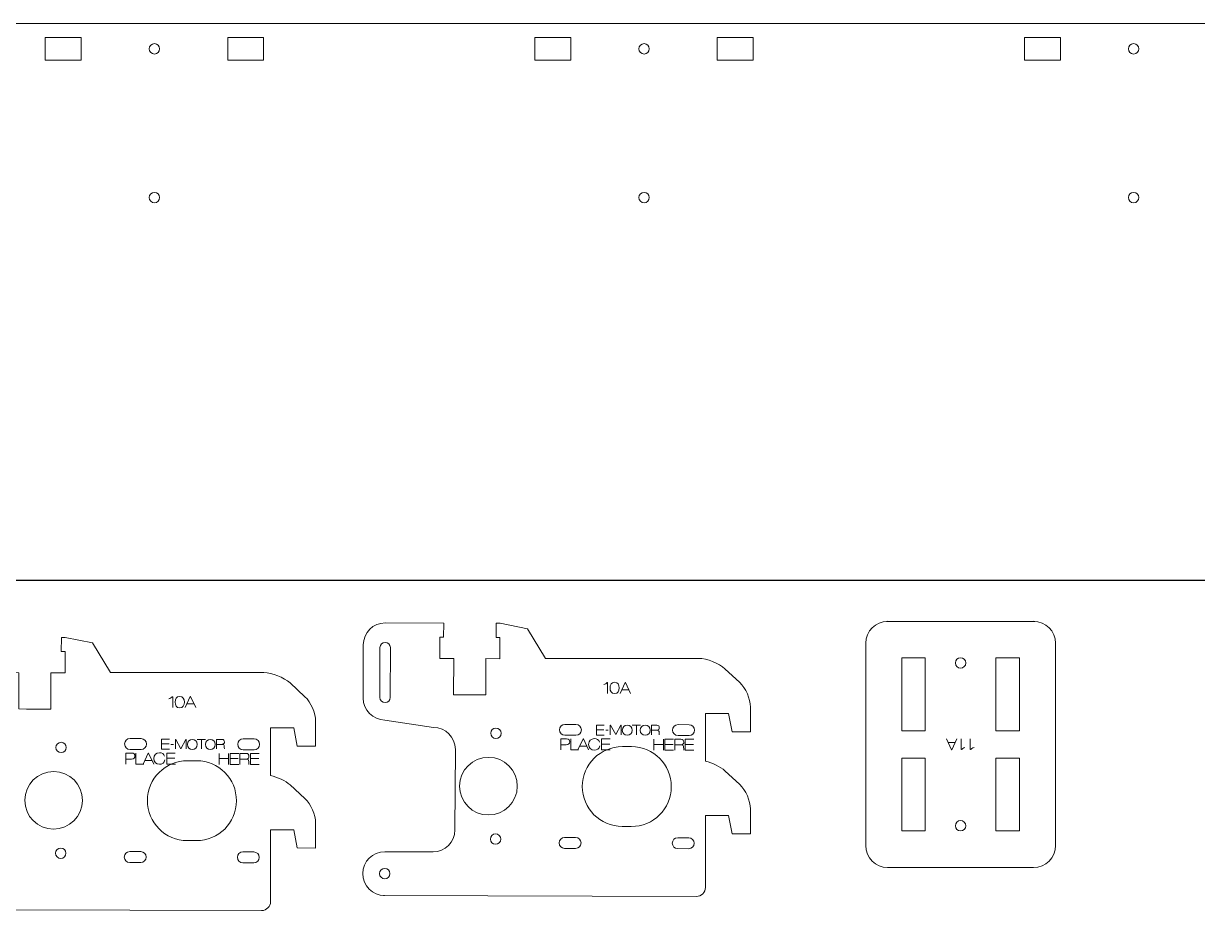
# Model space of a CAD drawing. Header units: millimetres. Extents: x 28 to 1172, y 29 to 868.
# Drawn here: x 517.6 to 775, y 672.9 to 867.5 of the extents above; entities that cross this region are included whole.
import ezdxf

# ---------------------------------------------------------------- set-up
doc = ezdxf.new("R2010")
doc.units = ezdxf.units.MM
doc.layers.get('0').update_dxf_attribs({"color": 1, "linetype": 'CONTINUOUS', "lineweight": 25, "true_color": 0xff0000})
for name, color, linetype, lineweight, true_color in [('11A', 1, 'CONTINUOUS', 0, 0xff0000), ('11A Text', 5, 'CONTINUOUS', 0, 0x0000ff), ('11C', 1, 'CONTINUOUS', 0, 0xff0000), ('Front', 1, 'CONTINUOUS', 0, 0xff0000), ('New Bottom board', 1, 'CONTINUOUS', 0, 0xff0000), ('New Cuts', 6, 'CONTINUOUS', 0, 0xff00ff), ('Text', 1, 'CONTINUOUS', 0, 0xff0000)]:
    doc.layers.add(name, color=color, linetype=linetype, lineweight=lineweight, true_color=true_color)

msp = doc.modelspace()

# ---------------------------------------------------------------- linework, layer by layer
at = {"color": 1, "true_color": 0xff0000}
msp.add_lwpolyline([(366.01, 745.41), (1000.26, 745.41)], dxfattribs=at)
at = {"layer": '11A', "color": 1, "true_color": 0xff0000}
for p, q in [((706.82, 736.35), (739.33, 736.35)), ((743.86, 731.81), (743.87, 686.91))]:
    msp.add_line(p, q, dxfattribs=at)
for points in [[(702.28, 687.17), (702.28, 731.56)], [(710.2, 728.36), (715.31, 728.36), (715.31, 712.36), (710.2, 712.36), (710.2, 728.36), (710.2, 728.36)], [(724.21, 727.22), (724.21, 727.22)], [(730.83, 728.36), (735.95, 728.36), (735.95, 712.36), (730.83, 712.36), (730.83, 728.36), (730.83, 728.36)], [(710.2, 706.37), (715.31, 706.37), (715.31, 690.37), (710.2, 690.37), (710.2, 706.37), (710.2, 706.37)], [(730.83, 706.37), (735.95, 706.37), (735.95, 690.37), (730.83, 690.37), (730.83, 706.37), (730.83, 706.37)], [(724.21, 691.51), (724.21, 691.51)], [(739.07, 682.37), (707.08, 682.37)]]:
    msp.add_lwpolyline(points, dxfattribs=at)
for points in [[(702.28, 731.56), (702.28, 734.21), (704.43, 736.36), (707.08, 736.36)], [(739.07, 736.36), (741.72, 736.36), (743.87, 734.21), (743.87, 731.56)], [(723.07, 728.36), (722.44, 728.36), (721.93, 727.85), (721.93, 727.22)], [(721.93, 727.22), (721.93, 726.59), (722.44, 726.08), (723.07, 726.08)], [(724.21, 727.22), (724.21, 727.85), (723.7, 728.36), (723.07, 728.36)], [(723.07, 726.08), (723.7, 726.08), (724.21, 726.59), (724.21, 727.22)], [(723.07, 692.65), (722.44, 692.65), (721.93, 692.14), (721.93, 691.51)], [(724.21, 691.51), (724.21, 692.14), (723.7, 692.65), (723.07, 692.65)], [(721.93, 691.51), (721.93, 690.88), (722.44, 690.37), (723.07, 690.37)], [(723.07, 690.37), (723.7, 690.37), (724.21, 690.88), (724.21, 691.51)], [(707.08, 682.37), (704.43, 682.37), (702.28, 684.52), (702.28, 687.17)], [(743.87, 687.17), (743.87, 684.52), (741.72, 682.37), (739.07, 682.37)]]:
    msp.add_open_spline(points, degree=3, dxfattribs=at)
at = {"layer": '11A Text', "color": 5, "true_color": 0x0000ff}
for points in [[(722.28, 710.57), (721.17, 708.16), (721.08, 708.16), (719.97, 710.57)], [(723.26, 708.22), (723.17, 708.22), (723.17, 710.6)], [(725.26, 708.22), (725.17, 708.22), (725.17, 710.6)], [(720.33, 709.77), (721.91, 709.77)]]:
    msp.add_lwpolyline(points, dxfattribs=at)
for points in [[(724.01, 708.67), (723.65, 708.58), (723.4, 708.38), (723.26, 708.22)], [(726.01, 708.67), (725.65, 708.58), (725.4, 708.38), (725.26, 708.22)]]:
    msp.add_open_spline(points, degree=3, dxfattribs=at)
at = {"layer": '11C'}
for p, q in [((665.16, 676.02), (596.54, 676.22)), ((569.82, 672.92), (501.2, 673.11))]:
    msp.add_line(p, q, dxfattribs=at)
at = {"layer": 'Front', "color": 1, "true_color": 0xff0000}
for points in [[(665.67, 728.22), (632.05, 728.22), (628.12, 734.72), (622.1, 735.93), (621.26, 735.94), (621.25, 732.84), (622.07, 732.84), (622.07, 728.16), (622.07, 728.16), (618.99, 728.17), (618.97, 720.21), (617.32, 720.22), (617.32, 720.22), (613.59, 720.23), (613.59, 720.23), (611.93, 720.23), (611.95, 728.19), (608.89, 728.2), (608.89, 728.2), (608.89, 732.88), (609.73, 732.87), (609.74, 735.97), (596.93, 736)], [(570.33, 725.11), (536.71, 725.11), (532.78, 731.61), (526.76, 732.83), (525.92, 732.83), (525.91, 729.74), (526.73, 729.74), (526.73, 725.06), (526.73, 725.06), (523.65, 725.07), (523.63, 717.11), (521.98, 717.11), (521.98, 717.11), (518.25, 717.12), (518.25, 717.12), (516.6, 717.13), (516.61, 725.09), (513.55, 725.1), (513.55, 725.09), (513.55, 729.77), (514.39, 729.77), (514.4, 732.86), (501.59, 732.9)], [(592.12, 731.21), (592.08, 719.52)], [(595.75, 719.67), (595.78, 730.6), (595.78, 730.6)], [(598.06, 730.6), (598.03, 719.67)], [(674.66, 722.93), (671.39, 725.93)], [(579.32, 719.83), (576.05, 722.83)], [(667.14, 705.66), (667.14, 705.65), (667.14, 716.11), (672.2, 716.11), (672.99, 712.1), (676.99, 712.09), (677, 717.56)], [(571.8, 702.55), (571.8, 702.55), (571.8, 713.01), (576.86, 713.01), (577.65, 709), (581.65, 708.98), (581.66, 714.46)], [(596.87, 714.71), (607.52, 713.08)], [(638.73, 713.75), (636.32, 713.75)], [(663.53, 713.68), (661.12, 713.69)], [(543.39, 710.64), (540.98, 710.65)], [(568.19, 710.58), (565.78, 710.58)], [(622.33, 711.79), (622.33, 711.79)], [(636.32, 711.35), (638.73, 711.35), (638.73, 711.35)], [(661.12, 711.29), (663.53, 711.28), (663.53, 711.28)], [(526.99, 708.69), (526.99, 708.69)], [(540.98, 708.25), (543.39, 708.24), (543.39, 708.24)], [(565.78, 708.18), (568.19, 708.18), (568.19, 708.18)], [(612.3, 708.27), (612.22, 690.6)], [(650.92, 708.87), (648.92, 708.88)], [(555.58, 705.77), (553.58, 705.78)], [(674.66, 700.57), (671.39, 703.58)], [(579.32, 697.47), (576.05, 700.47)], [(667.14, 678), (667.14, 693.76), (672.2, 693.76), (672.99, 689.74), (676.99, 689.73), (677, 695.2)], [(619.54, 693.88), (619.54, 693.88)], [(524.2, 690.78), (524.2, 690.78)], [(571.8, 674.89), (571.8, 690.65), (576.86, 690.65), (577.65, 686.64), (581.65, 686.63), (581.66, 692.1)], [(648.87, 691.36), (650.87, 691.35), (650.87, 691.35)], [(553.53, 688.26), (555.53, 688.25), (555.53, 688.25)], [(622.27, 688.59), (622.27, 688.59)], [(638.66, 688.95), (636.26, 688.95)], [(663.46, 688.88), (661.06, 688.89)], [(526.93, 685.48), (526.93, 685.48)], [(543.33, 685.84), (540.92, 685.85)], [(568.12, 685.78), (565.72, 685.78)], [(607.41, 685.81), (596.83, 685.82)], [(636.25, 686.55), (638.66, 686.55), (638.66, 686.55)], [(661.05, 686.49), (663.46, 686.48), (663.46, 686.48)], [(540.91, 683.45), (543.32, 683.44), (543.32, 683.44)], [(565.71, 683.38), (568.12, 683.38), (568.12, 683.38)], [(595.68, 681.01), (595.68, 681.01)]]:
    msp.add_lwpolyline(points, dxfattribs=at)
for points in [[(596.93, 736), (594.28, 736.01), (592.12, 733.87), (592.12, 731.21)], [(595.78, 730.6), (595.78, 731.23), (596.3, 731.74), (596.92, 731.74)], [(596.92, 731.74), (597.55, 731.74), (598.06, 731.23), (598.06, 730.6)], [(671.39, 725.93), (670.09, 727.13), (667.43, 728.21), (665.67, 728.22)], [(576.05, 722.83), (574.75, 724.02), (572.09, 725.11), (570.33, 725.11)], [(677, 717.56), (677.01, 719.32), (675.95, 721.74), (674.66, 722.93)], [(581.66, 714.46), (581.67, 716.22), (580.61, 718.63), (579.32, 719.83)], [(592.08, 719.52), (592.08, 716.87), (594.22, 714.72), (596.87, 714.71)], [(596.89, 718.53), (596.26, 718.53), (595.75, 719.04), (595.75, 719.67)], [(598.03, 719.67), (598.03, 719.04), (597.52, 718.53), (596.89, 718.53)], [(607.52, 713.08), (610.17, 713.08), (612.31, 710.92), (612.3, 708.27)], [(636.32, 713.75), (635.66, 713.76), (635.12, 713.22), (635.12, 712.56)], [(639.93, 712.54), (639.93, 713.21), (639.4, 713.75), (638.73, 713.75)], [(661.12, 713.69), (660.46, 713.69), (659.92, 713.15), (659.92, 712.49)], [(664.73, 712.48), (664.73, 713.14), (664.19, 713.68), (663.53, 713.68)], [(540.98, 710.65), (540.32, 710.65), (539.78, 710.12), (539.78, 709.45)], [(544.59, 709.44), (544.59, 710.1), (544.06, 710.64), (543.39, 710.64)], [(565.78, 710.58), (565.12, 710.59), (564.58, 710.05), (564.58, 709.39)], [(569.39, 709.37), (569.39, 710.04), (568.85, 710.57), (568.19, 710.58)], [(620.05, 711.8), (620.05, 712.43), (620.56, 712.94), (621.19, 712.93)], [(621.19, 710.65), (620.56, 710.66), (620.05, 711.17), (620.05, 711.8)], [(621.19, 712.93), (621.82, 712.93), (622.33, 712.42), (622.33, 711.79)], [(622.33, 711.79), (622.33, 711.16), (621.82, 710.65), (621.19, 710.65)], [(635.12, 712.56), (635.12, 711.89), (635.66, 711.36), (636.32, 711.35)], [(638.73, 711.35), (639.39, 711.34), (639.93, 711.88), (639.93, 712.54)], [(659.92, 712.49), (659.92, 711.83), (660.45, 711.29), (661.12, 711.29)], [(663.53, 711.28), (664.19, 711.28), (664.73, 711.81), (664.73, 712.48)], [(524.71, 708.69), (524.71, 709.32), (525.22, 709.83), (525.85, 709.83)], [(525.85, 707.55), (525.22, 707.55), (524.71, 708.06), (524.71, 708.69)], [(525.85, 709.83), (526.48, 709.83), (526.99, 709.32), (526.99, 708.69)], [(526.99, 708.69), (526.99, 708.06), (526.48, 707.55), (525.85, 707.55)], [(539.78, 709.45), (539.78, 708.79), (540.32, 708.25), (540.98, 708.25)], [(543.39, 708.24), (544.05, 708.24), (544.59, 708.78), (544.59, 709.44)], [(564.58, 709.39), (564.58, 708.72), (565.11, 708.18), (565.78, 708.18)], [(568.19, 708.18), (568.85, 708.17), (569.39, 708.71), (569.39, 709.37)], [(648.92, 708.88), (644.08, 708.89), (640.14, 704.98), (640.13, 700.14)], [(659.65, 700.09), (659.66, 704.93), (655.75, 708.86), (650.92, 708.87)], [(553.58, 705.78), (548.74, 705.79), (544.8, 701.88), (544.79, 697.04)], [(564.31, 696.99), (564.32, 701.83), (560.41, 705.76), (555.58, 705.77)], [(613.24, 700.22), (613.25, 703.71), (616.09, 706.53), (619.58, 706.52)], [(619.58, 706.52), (623.07, 706.51), (625.89, 703.67), (625.88, 700.18)], [(671.39, 703.58), (670.42, 704.46), (668.63, 705.29), (667.14, 705.66)], [(517.9, 697.11), (517.91, 700.6), (520.75, 703.43), (524.24, 703.42)], [(524.24, 703.42), (527.73, 703.41), (530.55, 700.57), (530.54, 697.08)], [(576.05, 700.47), (575.08, 701.36), (573.29, 702.19), (571.8, 702.55)], [(619.54, 693.88), (616.05, 693.89), (613.23, 696.73), (613.24, 700.22)], [(625.88, 700.18), (625.87, 696.69), (623.03, 693.87), (619.54, 693.88)], [(640.13, 700.14), (640.12, 695.3), (644.03, 691.37), (648.87, 691.36)], [(677, 695.2), (677.01, 696.96), (675.95, 699.38), (674.66, 700.57)], [(650.87, 691.35), (655.71, 691.34), (659.64, 695.25), (659.65, 700.09)], [(524.2, 690.78), (520.71, 690.79), (517.89, 693.62), (517.9, 697.11)], [(530.54, 697.08), (530.53, 693.59), (527.69, 690.77), (524.2, 690.78)], [(544.79, 697.04), (544.78, 692.2), (548.69, 688.27), (553.53, 688.26)], [(555.53, 688.25), (560.37, 688.24), (564.3, 692.15), (564.31, 696.99)], [(581.66, 692.1), (581.67, 693.86), (580.61, 696.28), (579.32, 697.47)], [(612.22, 690.6), (612.22, 687.95), (610.06, 685.8), (607.41, 685.81)], [(619.99, 688.59), (619.99, 689.22), (620.5, 689.73), (621.13, 689.73)], [(621.12, 687.45), (620.49, 687.45), (619.99, 687.96), (619.99, 688.59)], [(622.27, 688.59), (622.27, 687.96), (621.75, 687.45), (621.12, 687.45)], [(621.13, 689.73), (621.76, 689.73), (622.27, 689.22), (622.27, 688.59)], [(636.26, 688.95), (635.59, 688.96), (635.06, 688.42), (635.05, 687.76)], [(635.05, 687.76), (635.05, 687.09), (635.59, 686.55), (636.25, 686.55)], [(639.86, 687.74), (639.86, 688.41), (639.33, 688.94), (638.66, 688.95)], [(638.66, 686.55), (639.32, 686.54), (639.86, 687.08), (639.86, 687.74)], [(661.06, 688.89), (660.39, 688.89), (659.86, 688.35), (659.85, 687.69)], [(659.85, 687.69), (659.85, 687.03), (660.39, 686.49), (661.05, 686.49)], [(664.66, 687.68), (664.66, 688.34), (664.13, 688.88), (663.46, 688.88)], [(663.46, 686.48), (664.12, 686.48), (664.66, 687.01), (664.66, 687.68)], [(524.65, 685.49), (524.65, 686.12), (525.16, 686.63), (525.79, 686.63)], [(525.78, 684.35), (525.15, 684.35), (524.65, 684.86), (524.65, 685.49)], [(526.93, 685.48), (526.93, 684.85), (526.41, 684.35), (525.78, 684.35)], [(525.79, 686.63), (526.42, 686.62), (526.93, 686.11), (526.93, 685.48)], [(540.92, 685.85), (540.25, 685.85), (539.72, 685.32), (539.71, 684.65)], [(544.52, 684.64), (544.52, 685.3), (543.99, 685.84), (543.33, 685.84)], [(565.72, 685.78), (565.05, 685.78), (564.52, 685.25), (564.51, 684.59)], [(569.32, 684.57), (569.32, 685.24), (568.79, 685.77), (568.12, 685.78)], [(596.83, 685.82), (594.17, 685.83), (592.02, 683.69), (592.01, 681.04)], [(539.71, 684.65), (539.71, 683.99), (540.25, 683.45), (540.91, 683.45)], [(543.32, 683.44), (543.98, 683.44), (544.52, 683.98), (544.52, 684.64)], [(564.51, 684.59), (564.51, 683.92), (565.05, 683.38), (565.71, 683.38)], [(568.12, 683.38), (568.78, 683.37), (569.32, 683.91), (569.32, 684.57)], [(595.68, 681.01), (595.68, 681.64), (596.19, 682.15), (596.82, 682.15)], [(596.82, 682.15), (597.45, 682.15), (597.96, 681.64), (597.96, 681.01)], [(592.01, 681.04), (592.01, 678.38), (594.15, 676.22), (596.8, 676.21)], [(596.82, 679.87), (596.19, 679.87), (595.68, 680.38), (595.68, 681.01)], [(597.96, 681.01), (597.96, 680.38), (597.45, 679.87), (596.82, 679.87)], [(665.16, 676.02), (666.25, 676.02), (667.13, 676.9), (667.14, 678)], [(569.82, 672.92), (570.91, 672.92), (571.79, 673.8), (571.8, 674.89)]]:
    msp.add_open_spline(points, degree=3, dxfattribs=at)
at = {"layer": 'New Bottom board'}
msp.add_line((41.3, 867.5), (1166.7, 867.5), dxfattribs=at)
at = {"layer": 'New Cuts', "color": 1, "true_color": 0xff0000}
for points in [[(530.27, 864.42), (530.27, 859.46), (522.39, 859.46), (522.39, 864.42), (530.27, 864.42), (530.27, 864.42)], [(570.27, 864.42), (570.27, 859.46), (562.39, 859.46), (562.39, 864.42), (570.27, 864.42), (570.27, 864.42)], [(637.61, 864.42), (637.61, 859.46), (629.73, 859.46), (629.73, 864.42), (637.61, 864.42), (637.61, 864.42)], [(677.61, 864.42), (677.61, 859.46), (669.73, 859.46), (669.73, 864.42), (677.61, 864.42), (677.61, 864.42)], [(744.95, 864.42), (744.95, 859.46), (737.07, 859.46), (737.07, 864.42), (744.95, 864.42), (744.95, 864.42)], [(546.33, 860.8), (546.33, 860.8)], [(653.67, 860.8), (653.67, 860.8)], [(761.01, 860.8), (761.01, 860.8)], [(547.47, 829.3), (547.47, 829.3)], [(654.81, 829.3), (654.81, 829.3)], [(762.15, 829.3), (762.15, 829.3)]]:
    msp.add_lwpolyline(points, dxfattribs=at)
for points in [[(545.19, 861.94), (545.19, 862.57), (545.7, 863.08), (546.33, 863.08)], [(546.33, 863.08), (546.96, 863.08), (547.47, 862.57), (547.47, 861.94)], [(652.53, 861.94), (652.53, 862.57), (653.04, 863.08), (653.67, 863.08)], [(653.67, 863.08), (654.3, 863.08), (654.81, 862.57), (654.81, 861.94)], [(759.87, 861.94), (759.87, 862.57), (760.38, 863.08), (761.01, 863.08)], [(761.01, 863.08), (761.64, 863.08), (762.15, 862.57), (762.15, 861.94)], [(546.33, 860.8), (545.7, 860.8), (545.19, 861.31), (545.19, 861.94)], [(547.47, 861.94), (547.47, 861.31), (546.96, 860.8), (546.33, 860.8)], [(653.67, 860.8), (653.04, 860.8), (652.53, 861.31), (652.53, 861.94)], [(654.81, 861.94), (654.81, 861.31), (654.3, 860.8), (653.67, 860.8)], [(761.01, 860.8), (760.38, 860.8), (759.87, 861.31), (759.87, 861.94)], [(762.15, 861.94), (762.15, 861.31), (761.64, 860.8), (761.01, 860.8)], [(545.19, 829.3), (545.19, 829.93), (545.7, 830.44), (546.33, 830.44)], [(546.33, 828.16), (545.7, 828.16), (545.19, 828.67), (545.19, 829.3)], [(546.33, 830.44), (546.96, 830.44), (547.47, 829.93), (547.47, 829.3)], [(547.47, 829.3), (547.47, 828.67), (546.96, 828.16), (546.33, 828.16)], [(652.53, 829.3), (652.53, 829.93), (653.04, 830.44), (653.67, 830.44)], [(653.67, 828.16), (653.04, 828.16), (652.53, 828.67), (652.53, 829.3)], [(653.67, 830.44), (654.3, 830.44), (654.81, 829.93), (654.81, 829.3)], [(654.81, 829.3), (654.81, 828.67), (654.3, 828.16), (653.67, 828.16)], [(759.87, 829.3), (759.87, 829.93), (760.38, 830.44), (761.01, 830.44)], [(761.01, 828.16), (760.38, 828.16), (759.87, 828.67), (759.87, 829.3)], [(761.01, 830.44), (761.64, 830.44), (762.15, 829.93), (762.15, 829.3)], [(762.15, 829.3), (762.15, 828.67), (761.64, 828.16), (761.01, 828.16)]]:
    msp.add_open_spline(points, degree=3, dxfattribs=at)
at = {"layer": 'text', "color": 5, "true_color": 0x0000ff}
for points in [[(645.58, 722.93), (645.67, 722.93), (645.67, 720.55)], [(647.22, 722.99), (647.22, 722.99)], [(648.41, 720.54), (649.52, 722.95), (649.61, 722.95), (650.71, 720.53)], [(650.35, 721.33), (648.77, 721.34)], [(550.24, 719.83), (550.33, 719.83), (550.33, 717.45)], [(551.88, 719.89), (551.88, 719.89)], [(553.07, 717.44), (554.18, 719.85), (554.27, 719.85), (555.37, 717.43)], [(555.01, 718.23), (553.43, 718.23)], [(644.96, 711.41), (643.24, 711.41), (643.24, 713.6), (644.94, 713.6)], [(646.25, 711.46), (646.25, 713.55), (646.35, 713.55), (647.45, 711.52), (647.45, 711.52), (648.55, 713.55), (648.64, 713.55), (648.64, 711.46)], [(649.99, 713.55), (649.99, 713.55)], [(651.07, 713.55), (652.88, 713.55)], [(651.98, 711.46), (651.98, 713.55)], [(653.93, 713.55), (653.93, 713.55)], [(655.28, 711.46), (655.28, 713.55), (656.44, 713.55)], [(549.62, 708.31), (547.9, 708.31), (547.9, 710.5), (549.6, 710.5)], [(550.91, 708.36), (550.91, 710.45), (551.01, 710.45), (552.11, 708.42), (552.11, 708.42), (553.21, 710.45), (553.3, 710.45), (553.3, 708.36)], [(554.65, 710.45), (554.65, 710.45)], [(555.73, 710.45), (557.54, 710.45)], [(556.64, 708.36), (556.64, 710.45)], [(558.59, 710.45), (558.59, 710.45)], [(559.95, 708.36), (559.95, 710.45), (561.1, 710.45)], [(635.41, 708.15), (635.41, 710.57), (636.7, 710.57)], [(639.31, 708.15), (637.61, 708.15), (637.61, 710.57)], [(639.19, 708.15), (640.31, 710.57), (640.39, 710.57), (641.5, 708.15)], [(643.24, 712.58), (644.87, 712.58)], [(646.25, 708.15), (644.35, 708.15), (644.35, 710.57), (646.23, 710.57)], [(645.26, 712.46), (645.82, 712.46)], [(656.52, 712.48), (656.51, 712.48), (655.28, 712.47)], [(655.83, 708.07), (655.83, 710.49)], [(657.91, 710.49), (657.91, 708.07)], [(660.16, 708.07), (658.25, 708.07), (658.25, 710.49), (660.13, 710.49)], [(660.4, 708.07), (660.4, 710.49), (661.73, 710.49)], [(664.62, 708.07), (662.71, 708.07), (662.71, 710.49), (664.6, 710.49)], [(547.9, 709.48), (549.53, 709.48)], [(549.92, 709.36), (550.48, 709.36)], [(561.18, 709.38), (561.17, 709.37), (559.95, 709.37)], [(636.61, 709.25), (635.41, 709.25)], [(641.14, 708.95), (639.56, 708.95)], [(644.35, 709.44), (646.15, 709.44)], [(655.83, 709.36), (657.91, 709.36)], [(658.25, 709.36), (660.06, 709.36)], [(661.82, 709.25), (661.82, 709.25), (660.4, 709.24)], [(662.71, 709.36), (664.52, 709.36)], [(540.07, 705.05), (540.07, 707.46), (541.36, 707.46)], [(541.27, 706.15), (540.07, 706.15)], [(543.97, 705.05), (542.27, 705.05), (542.27, 707.46)], [(543.86, 705.05), (544.97, 707.46), (545.05, 707.46), (546.16, 705.05)], [(545.8, 705.85), (544.22, 705.85)], [(550.91, 705.05), (549.01, 705.05), (549.01, 707.46), (550.89, 707.46)], [(549.01, 706.34), (550.81, 706.34)], [(560.49, 704.97), (560.49, 707.38)], [(560.49, 706.26), (562.57, 706.26)], [(562.57, 707.38), (562.57, 704.97)], [(564.82, 704.97), (562.91, 704.97), (562.91, 707.38), (564.8, 707.38)], [(562.91, 706.26), (564.72, 706.26)], [(565.06, 704.97), (565.06, 707.38), (566.39, 707.38)], [(566.48, 706.15), (566.48, 706.14), (565.06, 706.14)], [(569.28, 704.97), (567.37, 704.97), (567.37, 707.38), (569.26, 707.38)], [(567.37, 706.26), (569.18, 706.26)]]:
    msp.add_lwpolyline(points, dxfattribs=at)
for points in [[(644.83, 722.48), (645.19, 722.58), (645.44, 722.77), (645.58, 722.93)], [(646.21, 721.74), (646.21, 722.41), (646.47, 722.99), (647.22, 722.99)], [(647.22, 720.5), (646.47, 720.5), (646.21, 721.07), (646.21, 721.74)], [(647.22, 722.99), (647.96, 722.99), (648.23, 722.41), (648.23, 721.74)], [(648.23, 721.74), (648.23, 721.07), (647.96, 720.5), (647.22, 720.5)], [(549.49, 719.38), (549.85, 719.47), (550.1, 719.67), (550.24, 719.83)], [(550.87, 718.64), (550.87, 719.31), (551.13, 719.89), (551.88, 719.89)], [(551.88, 717.39), (551.13, 717.39), (550.87, 717.97), (550.87, 718.64)], [(551.88, 719.89), (552.62, 719.89), (552.89, 719.31), (552.89, 718.64)], [(552.89, 718.64), (552.89, 717.97), (552.62, 717.39), (551.88, 717.39)], [(648.9, 712.46), (648.9, 713.15), (649.39, 713.55), (649.99, 713.55)], [(649.99, 713.55), (650.58, 713.55), (651.07, 713.15), (651.07, 712.46)], [(652.84, 712.46), (652.84, 713.15), (653.33, 713.55), (653.93, 713.55)], [(653.93, 713.55), (654.53, 713.55), (655.01, 713.15), (655.01, 712.46)], [(656.44, 713.55), (656.86, 713.55), (657.01, 713.35), (657.01, 712.98)], [(553.56, 709.36), (553.56, 710.05), (554.05, 710.45), (554.65, 710.45)], [(554.65, 710.45), (555.24, 710.45), (555.73, 710.05), (555.73, 709.36)], [(557.5, 709.36), (557.5, 710.05), (557.99, 710.45), (558.59, 710.45)], [(558.59, 710.45), (559.19, 710.45), (559.67, 710.05), (559.67, 709.36)], [(561.1, 710.45), (561.52, 710.45), (561.68, 710.25), (561.68, 709.88)], [(636.7, 710.57), (637.22, 710.57), (637.37, 710.27), (637.37, 709.91)], [(641.51, 709.36), (641.51, 710.16), (642.07, 710.62), (642.76, 710.62)], [(642.76, 710.62), (643.33, 710.62), (643.78, 710.39), (643.91, 709.86)], [(649.99, 711.37), (649.39, 711.37), (648.9, 711.77), (648.9, 712.46)], [(651.07, 712.46), (651.07, 711.77), (650.58, 711.37), (649.99, 711.37)], [(653.93, 711.37), (653.33, 711.37), (652.84, 711.77), (652.84, 712.46)], [(655.01, 712.46), (655.01, 711.77), (654.53, 711.37), (653.93, 711.37)], [(656.51, 712.48), (656.84, 712.47), (656.98, 712.32), (656.98, 712.04)], [(657.01, 712.98), (657.01, 712.78), (656.88, 712.5), (656.52, 712.48)], [(656.98, 712.04), (656.98, 711.96), (656.98, 711.54), (657.02, 711.46)], [(661.73, 710.49), (662.21, 710.49), (662.39, 710.26), (662.39, 709.83)], [(554.65, 708.26), (554.05, 708.26), (553.56, 708.66), (553.56, 709.36)], [(555.73, 709.36), (555.73, 708.66), (555.24, 708.26), (554.65, 708.26)], [(558.59, 708.26), (557.99, 708.26), (557.5, 708.66), (557.5, 709.36)], [(559.67, 709.36), (559.67, 708.66), (559.19, 708.26), (558.59, 708.26)], [(561.17, 709.37), (561.5, 709.37), (561.64, 709.22), (561.64, 708.93)], [(561.68, 709.88), (561.68, 709.68), (561.54, 709.4), (561.18, 709.38)], [(561.64, 708.93), (561.64, 708.86), (561.64, 708.44), (561.68, 708.36)], [(637.37, 709.91), (637.37, 709.58), (637.21, 709.25), (636.61, 709.25)], [(642.76, 708.1), (642.07, 708.1), (641.51, 708.56), (641.51, 709.36)], [(643.97, 709.07), (643.9, 708.42), (643.32, 708.1), (642.76, 708.1)], [(662.39, 709.83), (662.39, 709.6), (662.24, 709.28), (661.82, 709.25)], [(661.82, 709.25), (662.19, 709.24), (662.35, 709.07), (662.35, 708.74)], [(662.35, 708.74), (662.35, 708.65), (662.36, 708.17), (662.4, 708.07)], [(542.03, 706.8), (542.03, 706.48), (541.87, 706.15), (541.27, 706.15)], [(541.36, 707.46), (541.88, 707.46), (542.03, 707.17), (542.03, 706.8)], [(546.17, 706.26), (546.17, 707.06), (546.73, 707.52), (547.42, 707.52)], [(547.42, 704.99), (546.73, 704.99), (546.17, 705.46), (546.17, 706.26)], [(547.42, 707.52), (547.99, 707.52), (548.45, 707.29), (548.57, 706.76)], [(548.63, 705.97), (548.56, 705.32), (547.98, 704.99), (547.42, 704.99)], [(566.39, 707.38), (566.87, 707.38), (567.05, 707.15), (567.05, 706.72)], [(567.05, 706.72), (567.05, 706.49), (566.9, 706.17), (566.48, 706.15)], [(566.48, 706.14), (566.85, 706.14), (567.01, 705.97), (567.01, 705.63)], [(567.01, 705.63), (567.01, 705.55), (567.02, 705.07), (567.06, 704.97)]]:
    msp.add_open_spline(points, degree=3, dxfattribs=at)

doc.saveas('drawing.dxf')
